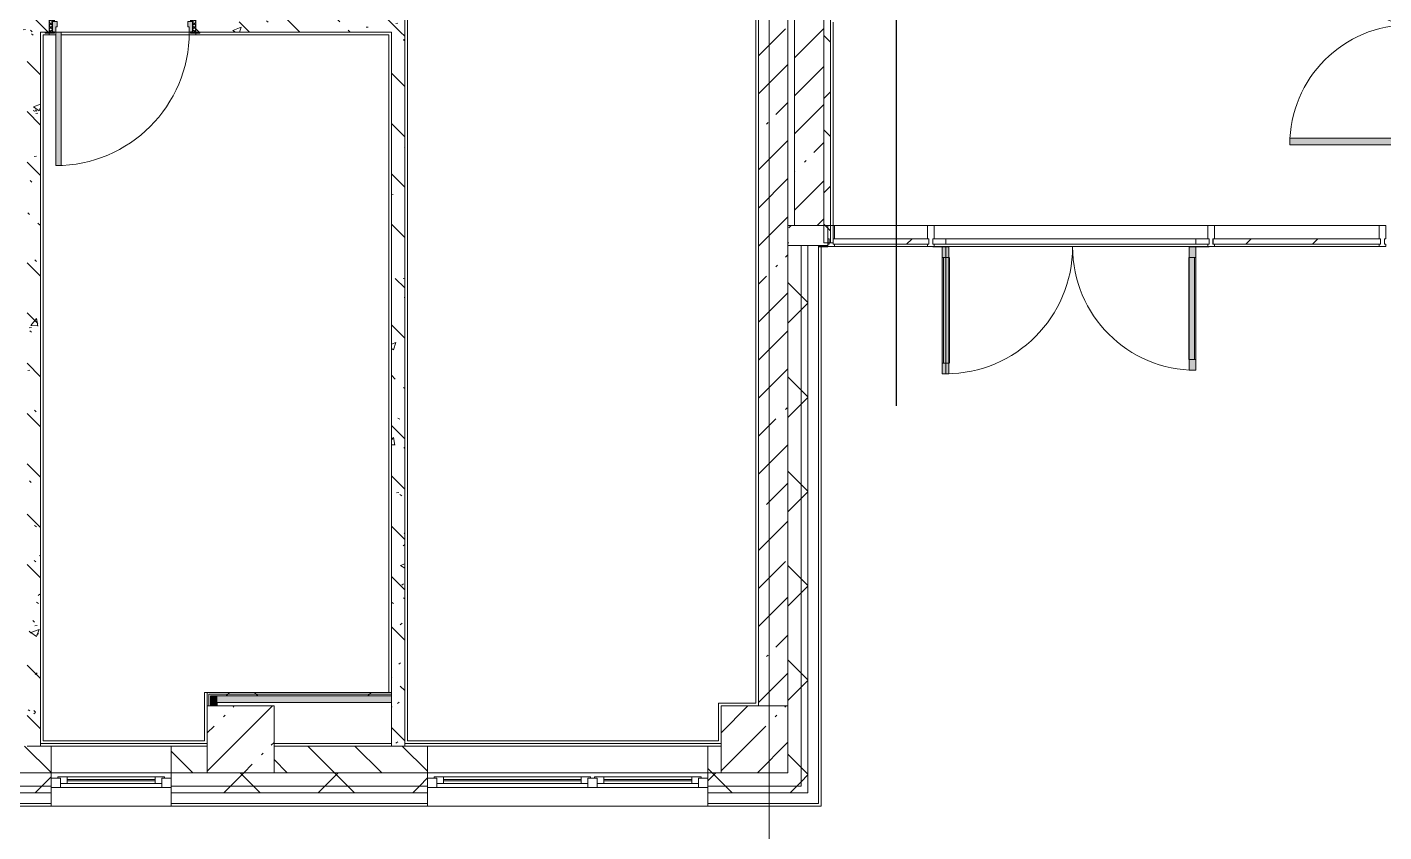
# Model space of a CAD drawing. Header units: millimetres. Extents: x 1311 to 195818, y -8553 to 29000.
# Drawn here: x 147809 to 157973, y 3106 to 9138 of the extents above; entities that cross this region are included whole.
import ezdxf

# ---------------------------------------------------------------- set-up
doc = ezdxf.new("R2010")
doc.units = ezdxf.units.MM
for name, color, linetype, lineweight in [('A-DETL-8', 7, 'Continuous', 30), ('A-GLAZ-2', 7, 'Continuous', 5), ('A-GLAZ-CURT-2', 7, 'Continuous', 5), ('A-GLAZ-CWMG-2', 7, 'Continuous', 5), ('A-WALL', 7, 'Continuous', 9), ('A-WALL-3', 7, 'Continuous', 5), ('I-WALL-4', 7, 'Continuous', 5), ('S-COLS-4', 7, 'Continuous', 5), ('Оси', 7, 'Continuous', 9)]:
    doc.layers.add(name, color=color, linetype=linetype, lineweight=lineweight)
for name, color, linetype, lineweight, true_color in [('A-DETL-GENF-4', 7, 'Continuous', 5, 0xaaaaaa), ('A-DETL-GENF-5', 7, 'Continuous', 5, 0xe2e2e2), ('A-DOOR-1', 7, 'Continuous', 5, 0xaaaaaa), ('A-DOOR-2', 7, 'Continuous', 5, 0xe2e2e2), ('A-DOOR-FRAM-1', 7, 'Continuous', 5, 0xe2e2e2), ('A-DOOR-FRAM-2', 7, 'Continuous', 5, 0xaaaaaa), ('A-FLOR-1', 7, 'Continuous', 5, 0xaaaaaa), ('I-WALL-2', 7, 'Continuous', 5, 0xe7e7e7), ('I-WALL-3', 7, 'Continuous', 9, 0xe7e7e7), ('I-WALL-6', 7, 'Continuous', 5, 0x787878)]:
    doc.layers.add(name, color=color, linetype=linetype, lineweight=lineweight, true_color=true_color)
pattern_1 = [(45, (68808.4, 0), (-353.5534, 353.5534), []), (135, (68808.4, 0), (-353.5534, -353.5534), [])]
pattern_2 = [(45, (68808.4, 0), (-285.1231, 285.1231), []), (45, (69093.5, 0), (-285.1231, 285.1231), [504.031, -100.806, 16.764, -84.042])]
pattern_3 = [(135, (68808.4, 0), (-377.1708, -377.1708), [533.4, -88.9, 17.78, -88.9]), (135, (68808.4, 376.94), (-377.1708, -377.1708), []), (50, (68808.4, 0), (637.6445, -55.7866), [66.675, -733.425]), (355, (68808.4, 0), (-123.3494, 668.699), [53.34, -586.74]), (100.451, (68861.5, -4.65), (514.299, 612.908), [56.665, -623.315]), (46.184, (68808.4, 177.8), (948.7764, -147.15), [100.012, -1100.137]), (96.636, (68887.5, 165.5), (830.909, 865.997), [84.998, -934.973]), (351.184, (68808.4, 177.8), (830.918, 865.988), [80.01, -880.11]), (21, (68897.3, 133.35), (530.6506, -357.9283), [66.675, -733.425]), (326, (68897.3, 133.35), (216.308, 644.6585), [53.34, -586.74]), (71.451, (68941.5, 103.5), (746.9596, 286.7243), [56.665, -623.315]), (37.5, (68808.4, 0), (10.81053, 295.9426), [16.764, -562.864, 16.764, -578.866, -588.962]), (37.5, (68808.4, 0), (10.81053, 295.9426), [-1175.258, 16.764, -572.198]), (7.5, (68808.4, 0), (233.8692, 350.6318), [16.764, -322.834, 16.764, -549.529, -224.472]), (7.5, (68808.4, 0), (233.8692, 350.6318), [-905.891, 16.764, -207.708]), (327.5, (68610.14, 0), (474.5678, -20.0513), [16.764, -205.486, 16.764, -676.656, -920.115]), (327.5, (68610.14, 0), (474.5678, -20.0513), [-915.67, 16.764, -903.351]), (317.5, (68521.24, 0), (518.4522, 88.9934), [16.764, -272.161, 16.764, -443.738, -653.415]), (317.5, (68521.24, 0), (518.4522, 88.9934), [-749.427, 16.764, -636.651])]
pattern_4 = [(45, (68808.4, 0), (-530.33, 530.33), []), (135, (68808.4, 0), (-530.33, -530.33), [])]

# ---------------------------------------------------------------- blocks, each defined once
blk = doc.blocks.new('BSC_Колонна _Прямоугольная - 500х500-V92-1_11_1_птичка')
at = {"layer": 'S-COLS-4'}
h = blk.add_hatch(dxfattribs=at)
h.set_pattern_fill('FP_115', color=256, style=0, pattern_type=2)
h.set_pattern_definition([(45, (-80600, -3800), (-285.1231, 285.1231), []), (45, (-80314.88, -3800), (-285.1231, 285.1231), [504.031, -100.806, 16.764, -84.042])])
h.paths.add_polyline_path([(-250, -250), (250, -250), (250, 250), (-250, 250), (-250, -217)])
for p, q in [((250, 250), (-250, 250)), ((-250, 250), (-250, -250)), ((250, -250), (250, 250)), ((-250, -250), (250, -250))]:
    blk.add_line(p, q, dxfattribs=at)
blk = doc.blocks.new('110_Дверь_СКБ_1Ст_Внутренняя1 - Д-4 _л_ 1100x2100h_су мгн-33293497-1_11_1_птичка')
at = {"layer": 'A-DOOR-1'}
h = blk.add_hatch(dxfattribs=at)
h.set_pattern_fill('FP_134', color=256, style=0, pattern_type=2)
h.set_pattern_definition([(135, (1751.41, 114.685), (-14.14214, -14.14214), []), (225, (1751.41, 114.685), (14.14214, -14.14214), [])])
h.paths.add_polyline_path([(537.5, 50), (537.5, -50), (562.5, -50), (562.5, 50)])
at = {"layer": 'A-DOOR-2'}
h = blk.add_hatch(color=256, dxfattribs=at)
h.paths.add_polyline_path([(537.5, 50), (512.5, 50), (512.5, 10), (502.5, 10), (502.5, -30), (537.5, -30)])
h.paths.add_polyline_path([(-512.5, 50), (-507.1, -30), (-477.5, -30), (-477.5, 10), (-487.5, 10), (-487.5, 50), (-497.5, 50)])
at = {"layer": 'A-DOOR-FRAM-1'}
for points in [[(472.5, 1050), (472.5, 50), (512.5, 50), (512.5, 1050)], [(-506.7, 58), (-567.5, 58), (-567.5, 50), (-497.5, 50), (-497.5, 58)], [(542.5, 58), (522.5, 58), (522.5, 50), (592.5, 50), (592.5, 58), (562.5, 58)], [(-522.3, -50), (-567.5, -50), (-567.5, -58), (-497.5, -58), (-497.5, -50), (-512.5, -50)], [(-497.5, -30), (-512.5, -30), (-512.5, -50), (-497.5, -50)], [(537.5, -30), (522.5, -30), (522.5, -50), (537.5, -50)], [(522.5, -50), (522.5, -58), (592.5, -58), (592.5, -50), (537.5, -50)]]:
    blk.add_hatch(color=256, dxfattribs=at).paths.add_polyline_path(points)
at = {"layer": 'A-DOOR-FRAM-2'}
h = blk.add_hatch(dxfattribs=at)
h.set_pattern_fill('FP_135', color=256, style=0, pattern_type=2)
h.set_pattern_definition([(45, (-371.384, 114.685), (-14.1421, 14.1421), []), (135, (-371.384, 114.685), (-14.1421, -14.1421), [])])
h.paths.add_polyline_path([(-537.5, 50), (-537.5, -50), (-512.5, -50), (-512.5, 50)])
at = {"layer": 'A-DOOR-1'}
for p, q in [((512.5, 1050), (472.5, 1050)), ((472.5, 1050), (472.5, 50)), ((512.5, 50), (512.5, 1050)), ((472.5, 50), (512.5, 50))]:
    blk.add_line(p, q, dxfattribs=at)
blk.add_arc((512.5, 50), 1000, 90, 180, dxfattribs=at)
at = {"layer": 'A-DOOR-FRAM-2'}
for p, q in [((-497.5, 58), (-567.5, 58)), ((-567.5, 58), (-567.5, 50)), ((-567.5, 50), (-497.5, 50)), ((-512.5, 50), (-537.5, 50)), ((-537.5, 50), (-537.5, -50)), ((-487.5, 50), (-512.5, 50)), ((-512.5, 50), (-512.5, -30)), ((-512.5, -50), (-512.5, 50)), ((-497.5, 50), (-512.5, 50)), ((-512.5, 50), (-512.5, 49)), ((-512.5, 49), (-497.5, 49)), ((-497.5, 50), (-497.5, 58)), ((-497.5, 49), (-497.5, 50)), ((-487.5, 10), (-487.5, 50)), ((-477.5, 10), (-487.5, 10)), ((-477.5, -30), (-477.5, 10)), ((512.5, 10), (502.5, 10)), ((502.5, 10), (502.5, -30)), ((512.5, 50), (512.5, 10)), ((537.5, 50), (512.5, 50)), ((592.5, 58), (522.5, 58)), ((522.5, 58), (522.5, 50)), ((537.5, 50), (522.5, 50)), ((522.5, 50), (522.5, 49)), ((522.5, 50), (592.5, 50)), ((522.5, 49), (537.5, 49)), ((537.5, -30), (537.5, 50)), ((562.5, 50), (537.5, 50)), ((537.5, 50), (537.5, -50)), ((537.5, 49), (537.5, 50)), ((562.5, -50), (562.5, 50)), ((592.5, 50), (592.5, 58)), ((-497.5, -50), (-567.5, -50)), ((-567.5, -50), (-567.5, -58)), ((-567.5, -58), (-497.5, -58)), ((-537.5, -50), (-512.5, -50)), ((-512.5, -30), (-477.5, -30)), ((-497.5, -30), (-512.5, -30)), ((-512.5, -30), (-512.5, -50)), ((-512.5, -50), (-497.5, -50)), ((-497.5, -50), (-497.5, -30)), ((-497.5, -58), (-497.5, -50)), ((502.5, -30), (537.5, -30)), ((537.5, -30), (522.5, -30)), ((522.5, -30), (522.5, -50)), ((522.5, -50), (537.5, -50)), ((592.5, -50), (522.5, -50)), ((522.5, -50), (522.5, -58)), ((522.5, -58), (592.5, -58)), ((537.5, -50), (537.5, -30)), ((537.5, -50), (562.5, -50)), ((592.5, -58), (592.5, -50))]:
    blk.add_line(p, q, dxfattribs=at)
blk = doc.blocks.new('110_Дверь_СКБ_2Ст - Д-2а_п_ Из коридора на лестницу-32215424-1_11_1_птичка')
at = {"layer": 'A-DOOR-2'}
for points in [[(-638, 229), (-638, 125), (-588, 125), (-588, 1025), (-638, 1025), (-638, 235)], [(612, 125), (662, 131), (662, 525), (612, 525), (612, 134)], [(698, -125), (712, -125), (712, 45), (698, 45), (698, -50)]]:
    blk.add_hatch(color=256, dxfattribs=at).paths.add_polyline_path(points)
h = blk.add_hatch(color=256, dxfattribs=at)
h.paths.add_polyline_path([(-688, 45), (-628, 45), (-628, 75), (-638, 75), (-638, 125), (-688, 120)])
h.paths.add_polyline_path([(652, 57), (658, 45), (712, 45), (712, 125), (662, 125), (662, 75), (652, 75), (652, 65)])
at = {"layer": 'A-DOOR-FRAM-1'}
for points in [[(-742, 125), (-672, 125), (-672, 133), (-742, 133)], [(698, 133), (698, 125), (768, 125), (768, 133), (712, 133)], [(-688, -125), (-672, -125), (-672, 45), (-688, 45)], [(-742, -133), (-672, -133), (-672, -125), (-742, -125)], [(698, -133), (768, -133), (768, -125), (698, -125)]]:
    blk.add_hatch(color=256, dxfattribs=at).paths.add_polyline_path(points)
at = {"layer": 'A-DOOR-1'}
for p, q in [((-638, 1025), (-638, 125)), ((-588, 1025), (-638, 1025)), ((-588, 125), (-588, 1025)), ((662, 525), (612, 525)), ((612, 525), (612, 125)), ((662, 125), (662, 525)), ((-638, 125), (-588, 125)), ((612, 125), (662, 125))]:
    blk.add_line(p, q, dxfattribs=at)
for centre, radius, start, end in [((-638, 125), 900, 0, 90), ((662, 125), 400, 90, 180)]:
    blk.add_arc(centre, radius, start, end, dxfattribs=at)
at = {"layer": 'A-DOOR-FRAM-2'}
for p, q in [((-672, 133), (-742, 133)), ((-742, 133), (-742, 125)), ((-742, 125), (-672, 125)), ((-638, 125), (-688, 125)), ((-688, 125), (-688, 45)), ((-672, 125), (-672, 133)), ((-638, 75), (-638, 125)), ((662, 125), (662, 75)), ((712, 125), (662, 125)), ((768, 133), (698, 133)), ((698, 133), (698, 125)), ((698, 125), (768, 125)), ((712, 45), (712, 125)), ((768, 125), (768, 133)), ((-688, 45), (-628, 45)), ((-672, 45), (-688, 45)), ((-688, 45), (-688, -125)), ((-672, -125), (-672, 45)), ((-628, 75), (-638, 75)), ((-628, 45), (-628, 75)), ((662, 75), (652, 75)), ((652, 75), (652, 45)), ((652, 45), (712, 45)), ((712, 45), (698, 45)), ((698, 45), (698, -125)), ((712, -125), (712, 45)), ((-672, -125), (-742, -125)), ((-742, -125), (-742, -133)), ((-742, -133), (-672, -133)), ((-688, -125), (-672, -125)), ((-672, -133), (-672, -125)), ((698, -125), (712, -125)), ((768, -125), (698, -125)), ((698, -125), (698, -133)), ((698, -133), (768, -133)), ((768, -133), (768, -125))]:
    blk.add_line(p, q, dxfattribs=at)
blk = doc.blocks.new('Системная панель - Стекло - 40мм-24251897-1_11_1_птичка')
at = {"layer": 'A-GLAZ-CURT-2'}
h = blk.add_hatch(dxfattribs=at)
h.set_pattern_fill('FP_162', color=256, style=0, pattern_type=2)
h.set_pattern_definition([(45, (-85897.5, -7010), (-1414.214, 1414.214), [1000, -3000]), (45, (-86897.5, -7510), (-1414.214, 1414.214), [3000, -1000]), (45, (-84897.5, -8010), (-1414.214, 1414.214), [1000, -3000])])
h.paths.add_polyline_path([(131, 0), (358, 0), (358, 40), (-358, 35), (-358, 0)])
for p, q in [((358, 40), (-358, 40)), ((-358, 40), (-358, 0)), ((-358, 0), (358, 0)), ((358, 0), (358, 40))]:
    blk.add_line(p, q, dxfattribs=at)
blk = doc.blocks.new('Прямоугольный импост - Импост структурный с накладкой - 160мм-24251894-1_11_1_птичка')
at = {"layer": 'A-GLAZ-CWMG-2'}
for p, q in [((85745, 7650), (85050, 7650)), ((85745, 7493), (85050, 7493))]:
    blk.add_line(p, q, dxfattribs=at)
blk = doc.blocks.new('Прямоугольный импост - Импост структурный с накладкой - 160мм-22875586-1_11_1_птичка')
at = {"layer": 'A-GLAZ-CWMG-2'}
for p, q in [((-50, 0), (-50, 17)), ((-50, 17), (0, 17)), ((-40, 0), (-50, 0)), ((-40, -40), (-40, 0)), ((0, 0), (-10, 0)), ((-10, 0), (-10, -40)), ((0, 17), (0, 0)), ((-50, -140), (-50, -40)), ((-50, -40), (-40, -40)), ((-10, -40), (0, -40)), ((0, -40), (0, -140)), ((0, -140), (-50, -140))]:
    blk.add_line(p, q, dxfattribs=at)
blk = doc.blocks.new('Системная панель - Стекло - 40мм-24251898-1_11_1_птичка')
at = {"layer": 'A-GLAZ-CURT-2'}
h = blk.add_hatch(dxfattribs=at)
h.set_pattern_fill('FP_163', color=256, style=0, pattern_type=2)
h.set_pattern_definition([(45, (-89012.5, -7010), (-1414.214, 1414.214), [1000, -3000]), (45, (-90012.5, -7510), (-1414.214, 1414.214), [3000, -1000]), (45, (-88012.5, -8010), (-1414.214, 1414.214), [1000, -3000])])
h.paths.add_polyline_path([(628, 0), (628, 40), (-628, 40), (-628, 0), (-199, 0)])
for p, q in [((628, 40), (-628, 40)), ((-628, 40), (-628, 0)), ((628, 0), (628, 40)), ((-628, 0), (628, 0))]:
    blk.add_line(p, q, dxfattribs=at)
blk = doc.blocks.new('Прямоугольный импост - Импост структурный с накладкой - 160мм-24251895-1_11_1_птичка')
at = {"layer": 'A-GLAZ-CWMG-2'}
for p, q in [((89130, 7650), (87895, 7650)), ((89130, 7493), (87895, 7493))]:
    blk.add_line(p, q, dxfattribs=at)
blk = doc.blocks.new('Прямоугольный импост - Импост структурный с накладкой - 160мм-18691755-1_11_1_птичка')
at = {"layer": 'A-GLAZ-CWMG-2'}
for p, q in [((-25, 0), (-25, 17)), ((-25, 17), (25, 17)), ((25, 0), (15, 0)), ((15, 0), (15, -40)), ((25, 17), (25, 0)), ((-25, -140), (-25, -40)), ((15, -40), (25, -40)), ((25, -40), (25, -140)), ((25, -140), (-25, -140))]:
    blk.add_line(p, q, dxfattribs=at)
blk = doc.blocks.new('Дверь_Витражная_СКБ_2Ст - ВВ-17-31911620-1_11_1_птичка')
at = {"layer": 'A-DETL-GENF-5'}
for points in [[(-937, -20), (-937, -17), (-963, -20)], [(-913, -970), (-913, -20), (-963, -20), (-963, -970)], [(937, -944), (937, -20), (887, -20), (887, -944)]]:
    blk.add_hatch(color=256, dxfattribs=at).paths.add_polyline_path(points)
at = {"layer": 'A-DETL-GENF-4'}
for p, q in [((-937, -20), (-1035, -20)), ((-1035, -20), (-937, -20)), ((-913, -20), (-963, -20)), ((-963, -970), (-963, -20)), ((-913, -20), (-963, -20)), ((-963, -20), (-963, -970)), ((-963, -100), (-913, -100)), ((-953, -890), (-953, -100)), ((-913, -970), (-913, -20)), ((-913, -970), (-913, -20)), ((-909, -890), (-909, -100)), ((883, -864), (883, -100)), ((887, -20), (937, -20)), ((887, -944), (887, -20)), ((887, -20), (887, -944)), ((937, -20), (887, -20)), ((937, -100), (887, -100)), ((927, -864), (927, -100)), ((937, -944), (937, -20)), ((937, -944), (937, -20)), ((937, -20), (1035, -20)), ((937, -20), (1035, -20)), ((-963, -890), (-913, -890)), ((937, -864), (887, -864)), ((-963, -970), (-913, -970)), ((-963, -970), (-913, -970)), ((937, -944), (887, -944)), ((887, -944), (937, -944))]:
    blk.add_line(p, q, dxfattribs=at)
at = {"layer": 'A-DOOR-1'}
for p, q in [((-1035, 40), (-937, 40)), ((-1035, 0), (-1035, 40)), ((-937, 40), (-937, 0)), ((937, 40), (1035, 40)), ((937, 0), (937, 40)), ((1035, 40), (1035, 0)), ((-937, 0), (-1035, 0)), ((-937, -970), (-937, -20)), ((1035, 0), (937, 0)), ((937, -944), (937, -20))]:
    blk.add_line(p, q, dxfattribs=at)
for centre, radius, start, end in [((-937, -20), 950, 270, 0), ((937, -20), 924, 180, 270)]:
    blk.add_arc(centre, radius, start, end, dxfattribs=at)
blk = doc.blocks.new('Прямоугольный импост - Импост структурный с накладкой - 160мм-20587511-1_11_1_птичка')
at = {"layer": 'A-GLAZ-CWMG-2'}
for p, q in [((87845, 7650), (85795, 7650)), ((87757, 7550), (85883, 7550)), ((87845, 7493), (85795, 7493)), ((87757, 7510), (85883, 7510))]:
    blk.add_line(p, q, dxfattribs=at)
blk = doc.blocks.new('Прямоугольный импост - Импост структурный с накладкой - 160мм-V128-1_11_1_птичка')
at = {"layer": 'A-GLAZ-CWMG-2'}
for p, q in [((-25, 0), (-25, 17)), ((-25, 17), (25, 17)), ((-15, 0), (-25, 0)), ((-15, -40), (-15, 0)), ((25, 17), (25, 0)), ((-25, -140), (-25, -40)), ((-25, -40), (-15, -40)), ((25, -40), (25, -140)), ((25, -140), (-25, -140))]:
    blk.add_line(p, q, dxfattribs=at)
blk = doc.blocks.new('Прямоугольный импост - Импост структурный с накладкой - 160мм-22875598-1_11_1_птичка')
at = {"layer": 'A-GLAZ-CWMG-2'}
for p, q in [((0, 17), (-50, 17)), ((-50, 17), (-50, 0)), ((-50, 0), (-40, 0)), ((-40, 0), (-40, -40)), ((-10, -40), (-10, 0)), ((-10, 0), (0, 0)), ((0, 0), (0, 17)), ((-40, -40), (-50, -40)), ((-50, -40), (-50, -140)), ((0, -40), (-10, -40)), ((0, -140), (0, -40)), ((-50, -140), (0, -140))]:
    blk.add_line(p, q, dxfattribs=at)
blk = doc.blocks.new('120_Окно_СКБ_1Ст - 120_Окно_СКБ_1Ст 900х2500_h_-19906150-1_11_1_птичка')
at = {"layer": 'A-GLAZ-2'}
for p, q in [((-450, -75), (-450, -5)), ((-450, -5), (-380, -5)), ((450, -5), (-450, -5)), ((-380, -75), (-450, -75)), ((-450, -75), (-400, -75)), ((-380, -75), (-400, -75)), ((-400, -75), (-400, -85)), ((-400, -85), (400, -85)), ((400, -85), (-400, -85)), ((-380, -5), (-380, -75)), ((380, -35), (-380, -35)), ((-380, -35), (-380, -75)), ((-330, -85), (-330, -35)), ((-330, -55), (330, -55)), ((330, -65), (-330, -65)), ((330, -85), (330, -35)), ((380, -75), (380, -5)), ((380, -5), (450, -5)), ((380, -75), (380, -35)), ((450, -75), (380, -75)), ((400, -75), (380, -75)), ((400, -75), (450, -75)), ((400, -85), (400, -75)), ((450, -5), (450, -75))]:
    blk.add_line(p, q, dxfattribs=at)
blk = doc.blocks.new('120_Окно_СКБ_2Ст - 120_Окно_СКБ_2Ст 2100х2500 _мал створка СЛЕВА_-19967351-1_11_1_птичка')
at = {"layer": 'A-GLAZ-2'}
for p, q in [((-1050, -75), (-1050, -5)), ((-1050, -5), (-980, -5)), ((1050, -5), (-1050, -5)), ((-980, -75), (-1050, -75)), ((-1050, -75), (-1000, -75)), ((-980, -75), (-1000, -75)), ((-1000, -75), (-1000, -85)), ((-1000, -85), (-200, -85)), ((-200, -85), (-1000, -85)), ((-980, -5), (-980, -75)), ((-220, -35), (-980, -35)), ((-980, -35), (-980, -75)), ((-930, -85), (-930, -35)), ((-930, -55), (-270, -55)), ((-270, -65), (-930, -65)), ((-270, -85), (-270, -35)), ((-220, -75), (-220, -5)), ((-220, -5), (-150, -5)), ((-220, -75), (-220, -35)), ((-150, -75), (-220, -75)), ((-200, -75), (-220, -75)), ((-200, -75), (-170, -75)), ((-200, -85), (-200, -75)), ((-150, -75), (-170, -75)), ((-170, -75), (-170, -85)), ((-170, -85), (1000, -85)), ((1000, -85), (-170, -85)), ((-150, -5), (-150, -75)), ((980, -35), (-150, -35)), ((-150, -35), (-150, -75)), ((-100, -85), (-100, -35)), ((-100, -55), (930, -55)), ((930, -65), (-100, -65)), ((930, -85), (930, -35)), ((980, -75), (980, -5)), ((980, -5), (1050, -5)), ((980, -75), (980, -35)), ((1050, -75), (980, -75)), ((1000, -75), (980, -75)), ((1000, -75), (1050, -75)), ((1000, -85), (1000, -75)), ((1050, -5), (1050, -75))]:
    blk.add_line(p, q, dxfattribs=at)
blk = doc.blocks.new('BSC_Колонна _Прямоугольная - 500х500-V174-1_11_1_птичка')
at = {"layer": 'S-COLS-4'}
h = blk.add_hatch(dxfattribs=at)
h.set_pattern_fill('FP_207', color=256, style=0, pattern_type=2)
h.set_pattern_definition([(45, (-84450, -3800), (-285.1231, 285.1231), []), (45, (-84164.88, -3800), (-285.1231, 285.1231), [504.031, -100.806, 16.764, -84.042])])
h.paths.add_polyline_path([(151, -250), (250, -250), (250, 250), (-250, 250), (-250, -250), (30, -250)])
for p, q in [((250, 250), (-250, 250)), ((-250, 250), (-250, -250)), ((250, -250), (250, 250)), ((-250, -250), (250, -250))]:
    blk.add_line(p, q, dxfattribs=at)

msp = doc.modelspace()

# ---------------------------------------------------------------- hatches: boundary and pattern name
at = {"layer": 'A-WALL-3'}
h = msp.add_hatch(dxfattribs=at)
h.set_pattern_fill('FP_120', color=256, style=0, pattern_type=2)
h.set_pattern_definition(pattern_1)
h.paths.add_polyline_path([(153618.4, 7500), (153808.4, 7500), (153808.4, 7520), (153778.4, 7520), (153778.4, 7650), (153516.4, 7650), (153516.4, 7500), (153608.4, 7500)])
h.paths.add_polyline_path([(157988.4, 7500), (158010.4, 7500), (158010.4, 7650), (157988.4, 7650), (157988.4, 7520)])
h = msp.add_hatch(dxfattribs=at)
h.set_pattern_fill('FP_120', color=256, style=0, pattern_type=2)
h.set_pattern_definition(pattern_1)
h.paths.add_polyline_path([(153608.4, 3550), (153608.3, 7500), (153516.4, 7500), (153508.4, 7492), (153508.4, 3550)])
h = msp.add_hatch(dxfattribs=at)
h.set_pattern_fill('FP_120', color=256, style=0, pattern_type=2)
h.set_pattern_definition(pattern_1)
h.paths.add_polyline_path([(153656.4, 3450), (153658.4, 3450), (153658.4, 7500), (153608.4, 7500), (153608.4, 3450), (153618.4, 3450)])
h = msp.add_hatch(dxfattribs=at)
h.set_pattern_fill('FP_102', color=256, style=0, pattern_type=2)
h.set_pattern_definition([(135, (68808.4, 0), (-176.7767, -176.7767), [])])
h.paths.add_polyline_path([(145888.4, 3550), (145888.4, 3750), (144788.4, 3750), (144788.4, 3550), (145054.3, 3550)])
h.paths.add_polyline_path([(147839.2, 3550), (147988.9, 3550), (147988.9, 3750), (146788.4, 3750), (146788.4, 3550), (147808.9, 3550)])
h.paths.add_polyline_path([(152908.4, 3550), (153008.4, 3550), (153008.4, 3750), (152908.4, 3750), (152908.4, 3554.3)])
h.paths.add_polyline_path([(148888.9, 3550), (149158.4, 3550), (149158.4, 3750), (148888.9, 3750), (148888.9, 3727.7)])
h.paths.add_polyline_path([(149658.4, 3550), (150808.4, 3550), (150808.4, 3750), (149658.4, 3750), (149658.4, 3643.3)])
h = msp.add_hatch(dxfattribs=at)
h.set_pattern_fill('FP_120', color=256, style=0, pattern_type=2)
h.set_pattern_definition(pattern_1)
h.paths.add_polyline_path([(153505.9, 3450), (153608.4, 3450), (153608.4, 3550), (152908.4, 3550), (152908.4, 3450), (153409, 3450)])
h.paths.add_polyline_path([(145426.6, 3450), (145888.4, 3455.7), (145888.4, 3550), (144666.4, 3546.3), (144666.4, 3450), (145054.3, 3450)])
h.paths.add_polyline_path([(146788.4, 3450), (147988.9, 3450), (147988.9, 3550), (146788.4, 3550), (146788.4, 3466.9)])
h.paths.add_polyline_path([(149695.8, 3450), (150808.4, 3450), (150808.4, 3550), (148888.9, 3550), (148888.9, 3450)])
h = msp.add_hatch(dxfattribs=at)
h.set_pattern_fill('FP_120', color=256, style=0, pattern_type=2)
h.set_pattern_definition(pattern_1)
h.paths.add_polyline_path([(153655.3, 3400), (153658.4, 3400), (153656.4, 3450), (152908.4, 3450), (152908.4, 3400), (153618.4, 3400)])
h.paths.add_polyline_path([(145054.3, 3400), (145888.4, 3400), (145888.4, 3450), (144666.4, 3450), (144666.4, 3400), (144688.4, 3400)])
h.paths.add_polyline_path([(149695.8, 3400), (150808.4, 3400), (150808.4, 3450), (148888.9, 3450), (148888.9, 3400)])
h.paths.add_polyline_path([(146788.4, 3400), (147988.9, 3400), (147988.9, 3450), (146788.4, 3450), (146788.4, 3440)])
at = {"layer": 'I-WALL-2'}
msp.add_hatch(color=256, dxfattribs=at).paths.add_polyline_path([(149233.4, 4075), (150538.4, 4075), (150538.4, 4125), (149233.4, 4125), (149233.4, 4095.2)])
at = {"layer": 'I-WALL-3'}
msp.add_hatch(color=256, dxfattribs=at).paths.add_polyline_path([(149183.4, 4050), (149233.4, 4050), (149233.4, 4125), (149183.4, 4124.5), (149183.4, 4095.2)])
at = {"layer": 'I-WALL-4'}
h = msp.add_hatch(dxfattribs=at)
h.set_pattern_fill('FP_101', color=256, style=0, pattern_type=2)
h.set_pattern_definition(pattern_2)
h.paths.add_polyline_path([(153778.4, 7650), (153778.4, 11550), (153558.4, 11550), (153558.4, 7650)])
h = msp.add_hatch(dxfattribs=at)
h.set_pattern_fill('FP_101', color=256, style=0, pattern_type=2)
h.set_pattern_definition(pattern_2)
h.paths.add_polyline_path([(153409, 4050), (153508.4, 4050), (153508.4, 10900), (153288.4, 10900), (153288.4, 4050)])
h = msp.add_hatch(dxfattribs=at)
h.set_pattern_fill('FP_120', color=256, style=0, pattern_type=2)
h.set_pattern_definition(pattern_1)
h.paths.add_polyline_path([(153778.4, 7520), (153828.4, 7520), (153828.4, 9195), (153778.4, 9195), (153778.4, 7544.6)])
h = msp.add_hatch(dxfattribs=at)
h.set_pattern_fill('FP_212', color=256, style=0, pattern_type=2)
h.set_pattern_definition(pattern_4)
h.paths.add_polyline_path([(149233.4, 4137.5), (150538.4, 4137.5), (150538.4, 4150), (149170.9, 4150), (149170.9, 4137.5), (149183.4, 4137.5)])
h = msp.add_hatch(dxfattribs=at)
h.set_pattern_fill('FP_212', color=256, style=0, pattern_type=2)
h.set_pattern_definition(pattern_4)
h.paths.add_polyline_path([(150518.4, 4125), (150538.4, 4125), (150538.4, 4137.5), (149183.4, 4137.5), (149183.4, 4125), (149233.4, 4125)])
at = {"layer": 'I-WALL-6'}
h = msp.add_hatch(dxfattribs=at)
h.set_pattern_fill('FP_131', color=256, style=0, pattern_type=2)
h.set_pattern_definition(pattern_3)
h.paths.add_polyline_path([(147928.9, 9100), (147973.4, 9100), (147973.4, 9200), (147666.4, 9200), (147666.4, 9100), (147908.9, 9100)])
h.paths.add_polyline_path([(144528.4, 9100), (144788.4, 9100), (144788.4, 9200), (144508.4, 9200), (144508.4, 9100)])
h.paths.add_polyline_path([(145768.4, 9100), (146566.4, 9100), (146566.4, 9200), (145738.4, 9200), (145738.4, 9100)])
h.paths.add_polyline_path([(150638.4, 9100), (150638.4, 9200), (149073.4, 9200), (149073.4, 9100), (150592.7, 9100)])
h = msp.add_hatch(dxfattribs=at)
h.set_pattern_fill('FP_131', color=256, style=0, pattern_type=2)
h.set_pattern_definition(pattern_3)
h.paths.add_polyline_path([(147808.9, 3750), (147908.9, 3750), (147908.9, 9100), (147808.9, 9100), (147808.9, 3762.9)])
h = msp.add_hatch(dxfattribs=at)
h.set_pattern_fill('FP_131', color=256, style=0, pattern_type=2)
h.set_pattern_definition(pattern_3)
h.paths.add_polyline_path([(150538.4, 3750), (150638.4, 3750), (150638.4, 9100), (150538.4, 9100), (150538.4, 3770)])

# ---------------------------------------------------------------- linework, layer by layer
at = {"layer": 'A-DETL-8'}
msp.add_line((154318.4, 10400), (154318.4, 6300), dxfattribs=at)
at = {"layer": 'A-FLOR-1'}
for p, q in [((153268.4, 4070), (153268.4, 10880)), ((150658.4, 9220), (150658.4, 3790)), ((147928.9, 9080), (147928.9, 3790)), ((147928.9, 9080), (148023.4, 9080)), ((147973.4, 9092), (147973.4, 9080)), ((148063.4, 9080), (150518.4, 9080)), ((149073.4, 9080), (149073.4, 9092)), ((150518.4, 4150), (150518.4, 9080)), ((153508.4, 7520), (153516.4, 7520)), ((149138.4, 3790), (149138.4, 4150)), ((149138.4, 4150), (149158.4, 4150)), ((152988.4, 3790), (152988.4, 4070)), ((152988.4, 4070), (153268.4, 4070)), ((147928.9, 3790), (149138.4, 3790)), ((150658.4, 3790), (152988.4, 3790))]:
    msp.add_line(p, q, dxfattribs=at)
at = {"layer": 'A-WALL'}
for p, q in [((153828.4, 7520), (153828.4, 9195)), ((153516.4, 7500), (153808.4, 7500)), ((153608.4, 3450), (153608.4, 7500)), ((153658.4, 3400), (153658.4, 7500)), ((153738.4, 3320), (153738.4, 7500)), ((153738.4, 7497), (153808.4, 7497)), ((153758.4, 7492), (153738.4, 7492)), ((149170.9, 4050), (149170.9, 4137.5)), ((150538.4, 4137.5), (149170.9, 4137.5)), ((149183.4, 4050), (149183.4, 4125)), ((150538.4, 4125), (149183.4, 4125)), ((147808.9, 3750), (147908.9, 3750)), ((150538.4, 3750), (150638.4, 3750)), ((147988.9, 3550), (146788.4, 3550)), ((149158.4, 3550), (148888.9, 3550)), ((150808.4, 3550), (149658.4, 3550)), ((153008.4, 3550), (152908.4, 3550)), ((146788.4, 3450), (147988.9, 3450)), ((146788.4, 3400), (147988.9, 3400)), ((148888.9, 3450), (150808.4, 3450)), ((148888.9, 3400), (150808.4, 3400)), ((152908.4, 3450), (153608.4, 3450)), ((152908.4, 3400), (153658.4, 3400)), ((146788.4, 3320), (147988.9, 3320)), ((148888.9, 3320), (150808.4, 3320)), ((152908.4, 3320), (153738.4, 3320))]:
    msp.add_line(p, q, dxfattribs=at)
at = {"layer": 'A-WALL-3'}
for p, q in [((153808.4, 7650), (153508.4, 7650)), ((153808.4, 7492), (153808.4, 7650)), ((153508.4, 7500), (153516.4, 7500)), ((153758.4, 7492), (153808.4, 7492)), ((153758.4, 3300), (153758.4, 7492)), ((153508.4, 4050), (153508.4, 4050)), ((147908.9, 3750), (149158.4, 3750)), ((147988.9, 3300), (147988.9, 3750)), ((148888.9, 3750), (148888.9, 3300)), ((150538.4, 3750), (149658.4, 3750)), ((150638.4, 3750), (153008.4, 3750)), ((150808.4, 3300), (150808.4, 3750)), ((152908.4, 3750), (152908.4, 3300)), ((144666.4, 3300), (153758.4, 3300))]:
    msp.add_line(p, q, dxfattribs=at)
at = {"layer": 'I-WALL-4'}
for p, q in [((153558.4, 11550), (153558.4, 7650)), ((153288.4, 10900), (153288.4, 4050)), ((153508.4, 4050), (153508.4, 10900)), ((150638.4, 3750), (150638.4, 9200)), ((153778.4, 9245), (153778.4, 7520)), ((153848.4, 7520), (153848.4, 9175)), ((147908.9, 9100), (147943.4, 9100)), ((147908.9, 3750), (147908.9, 9100)), ((149023.4, 9100), (148063.4, 9100)), ((149103.4, 9100), (150538.4, 9100)), ((150538.4, 9100), (150538.4, 3750)), ((153558.4, 7650), (153778.4, 7650)), ((153778.4, 7520), (153848.4, 7520)), ((149158.4, 4150), (149158.4, 4050)), ((150538.4, 4150), (149158.4, 4150)), ((149233.4, 4050), (149233.4, 4075)), ((149233.4, 4075), (150538.4, 4075)), ((147908.9, 3770), (149158.4, 3770)), ((149658.4, 3770), (150538.4, 3770)), ((150638.4, 3770), (153008.4, 3770)), ((148888.9, 3550), (147988.9, 3550)), ((152908.4, 3550), (150808.4, 3550))]:
    msp.add_line(p, q, dxfattribs=at)
at = {"layer": 'Оси'}
msp.add_line((153368.4, -1906.3), (153368.4, 9979), dxfattribs=at)

# ---------------------------------------------------------------- block references
at = {"layer": 'A-DOOR-1'}
for name, p, rotation in [('110_Дверь_СКБ_2Ст - Д-2а_п_ Из коридора на лестницу-32215424-1_11_1_птичка', (158293.4, 8893.6), 90), ('110_Дверь_СКБ_1Ст_Внутренняя1 - Д-4 _л_ 1100x2100h_су мгн-33293497-1_11_1_птичка', (148535.9, 9150), 180)]:
    msp.add_blockref(name, p, dxfattribs=dict(at, rotation=rotation))
msp.add_blockref('Дверь_Витражная_СКБ_2Ст - ВВ-17-31911620-1_11_1_птичка', (155628.4, 7510), dxfattribs=at)
at = {"layer": 'A-GLAZ-2', "rotation": 180}
for name, p in [('120_Окно_СКБ_1Ст - 120_Окно_СКБ_1Ст 900х2500_h_-19906150-1_11_1_птичка', (148438.9, 3435)), ('120_Окно_СКБ_2Ст - 120_Окно_СКБ_2Ст 2100х2500 _мал створка СЛЕВА_-19967351-1_11_1_птичка', (151858.4, 3435))]:
    msp.add_blockref(name, p, dxfattribs=at)
at = {"layer": 'A-GLAZ-CURT-2'}
for name, p in [('Системная панель - Стекло - 40мм-24251897-1_11_1_птичка', (154205.9, 7510)), ('Системная панель - Стекло - 40мм-24251898-1_11_1_птичка', (157320.9, 7510))]:
    msp.add_blockref(name, p, dxfattribs=at)
at = {"layer": 'A-GLAZ-CWMG-2', "rotation": 180}
msp.add_blockref('Прямоугольный импост - Импост структурный с накладкой - 160мм-22875598-1_11_1_птичка', (153808.4, 7510), dxfattribs=at)
at = {"layer": 'A-GLAZ-CWMG-2'}
for name in ['Прямоугольный импост - Импост структурный с накладкой - 160мм-24251894-1_11_1_птичка', 'Прямоугольный импост - Импост структурный с накладкой - 160мм-20587511-1_11_1_птичка', 'Прямоугольный импост - Импост структурный с накладкой - 160мм-24251895-1_11_1_птичка']:
    msp.add_blockref(name, (68808.4, 0), dxfattribs=at)
at = {"layer": 'A-GLAZ-CWMG-2', "extrusion": (0, 0, -1), "rotation": 180}
for name, p in [('Прямоугольный импост - Импост структурный с накладкой - 160мм-V128-1_11_1_птичка', (-154578.4, 7510)), ('Прямоугольный импост - Импост структурный с накладкой - 160мм-18691755-1_11_1_птичка', (-156678.4, 7510)), ('Прямоугольный импост - Импост структурный с накладкой - 160мм-22875586-1_11_1_птичка', (-157988.4, 7510))]:
    msp.add_blockref(name, p, dxfattribs=at)
at = {"layer": 'S-COLS-4'}
for name, p in [('BSC_Колонна _Прямоугольная - 500х500-V92-1_11_1_птичка', (149408.4, 3800)), ('BSC_Колонна _Прямоугольная - 500х500-V174-1_11_1_птичка', (153258.4, 3800))]:
    msp.add_blockref(name, p, dxfattribs=at)

doc.saveas('drawing.dxf')
